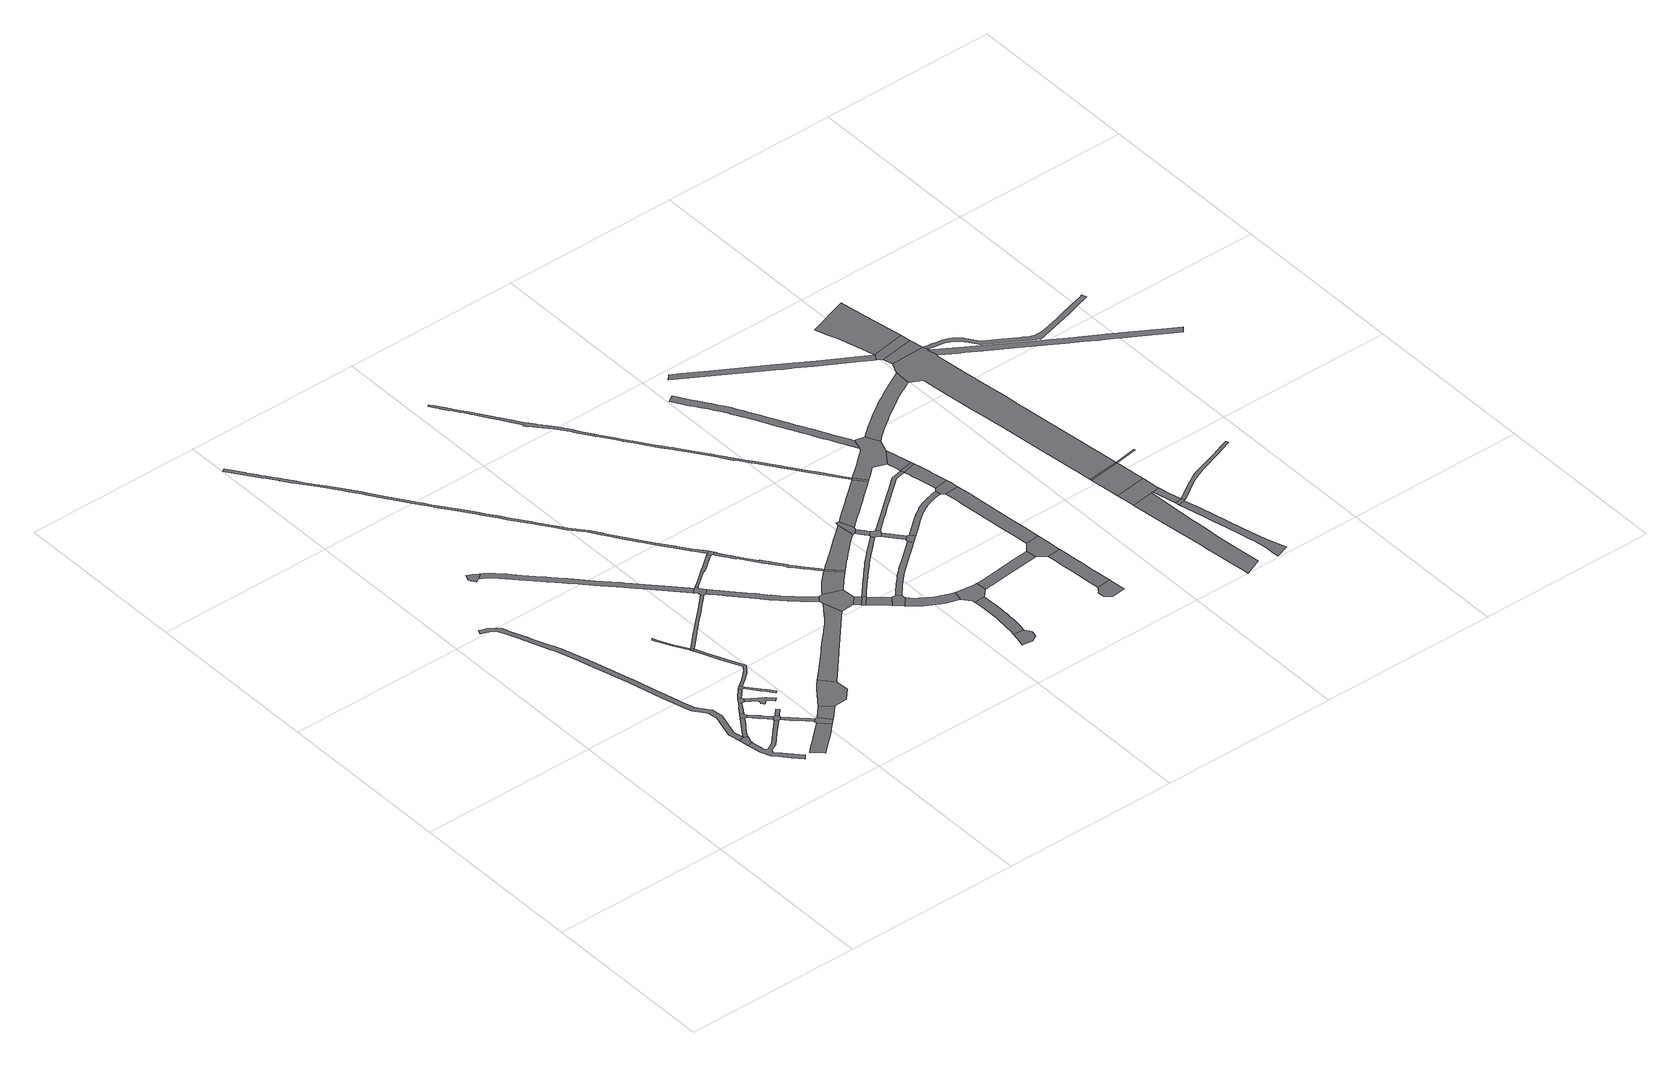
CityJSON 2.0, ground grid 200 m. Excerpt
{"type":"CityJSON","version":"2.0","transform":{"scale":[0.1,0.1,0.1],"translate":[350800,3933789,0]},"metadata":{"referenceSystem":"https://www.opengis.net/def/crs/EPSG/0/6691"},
"CityObjects":{
"road1":{"type":"Road","geometry":[{"type":"MultiSurface","lod":"1","boundaries":[[[0,1,2,3,4,5,6]]]}]},
"road2":{"type":"Road","attributes":{"RoadStructureAttribute.sectionType":"1"},"geometry":[{"type":"MultiSurface","lod":"1","boundaries":[[[5,7,8,9,10,11,12,13,14,15,16,17,18,19,20,21,22,23,24,25,26,27,28,29,30,31,32,33,34,35,36,37,38,39,40,41,42,43,44,45,46,47,48,49,50,51,52,53,54,55,56,57,58,59,60,61,62,63,64,65,66,67,68,69,70,71,72,6]]]}]},
"road3":{"type":"Road","geometry":[{"type":"MultiSurface","lod":"1","boundaries":[[[73,74,75,76,77,78,79,80,81,82,83,84,85,1,0,86,87,88,89,90,91,92,93,94,95,96,97,98,99,100,101,102,103,104,105]]]}]},
"road4":{"type":"Road","attributes":{"RoadStructureAttribute.sectionType":"1"},"geometry":[{"type":"MultiSurface","lod":"1","boundaries":[[[4,106,107,108,109,110,111,112,113,114,115,116,117,5]]]}]},
"road5":{"type":"Road","geometry":[{"type":"MultiSurface","lod":"1","boundaries":[[[118,119,120,121,113,112,122]]]}]},
"road6":{"type":"Road","attributes":{"RoadStructureAttribute.sectionType":"1"},"geometry":[{"type":"MultiSurface","lod":"1","boundaries":[[[123,124,125,126,127,128,129,118,122]]]}]},
"road7":{"type":"Road","attributes":{"RoadStructureAttribute.sectionType":"1"},"geometry":[{"type":"MultiSurface","lod":"1","boundaries":[[[130,131,132,133,121,120,134,135,136]]]}]},
"road8":{"type":"Road","attributes":{"RoadStructureAttribute.sectionType":"1"},"geometry":[{"type":"MultiSurface","lod":"1","boundaries":[[[137,138,139,140,141,142,143,144,145,146,147,148,149,150,151]]]}]},
"road9":{"type":"Road","geometry":[{"type":"MultiSurface","lod":"1","boundaries":[[[152,153,154,155,126,125,73,105]]]}]},
"road10":{"type":"Road","geometry":[{"type":"MultiSurface","lod":"1","boundaries":[[[156,157,158,159,130,136]]]}]},
"road11":{"type":"Road","attributes":{"RoadStructureAttribute.sectionType":"1"},"geometry":[{"type":"MultiSurface","lod":"1","boundaries":[[[160,161,155,154]]]}]},
"road12":{"type":"Road","attributes":{"RoadStructureAttribute.sectionType":"1"},"geometry":[{"type":"MultiSurface","lod":"1","boundaries":[[[152,162,163,164,165,166,167,168,169,153]]]}]},
"road13":{"type":"Road","attributes":{"RoadStructureAttribute.sectionType":"1"},"geometry":[{"type":"MultiSurface","lod":"1","boundaries":[[[158,170,171,172,173,174,159]]]}]},
"road14":{"type":"Road","attributes":{"RoadStructureAttribute.sectionType":"1"},"geometry":[{"type":"MultiSurface","lod":"1","boundaries":[[[175,176,177,178,179,180,181,182,183,184,185,157,156]]]}]},
"road15":{"type":"Road","geometry":[{"type":"MultiSurface","lod":"1","boundaries":[[[186,187,188,189,190,191,192,193]]]}]},
"road16":{"type":"Road","geometry":[{"type":"MultiSurface","lod":"1","boundaries":[[[194,195,173,172,196,197,198,199]]]}]},
"road17":{"type":"Road","geometry":[{"type":"MultiSurface","lod":"1","boundaries":[[[137,151,200,201,202,166,165]]]}]},
"road18":{"type":"Road","attributes":{"RoadStructureAttribute.sectionType":"1"},"geometry":[{"type":"MultiSurface","lod":"1","boundaries":[[[203,204,205,206,207,208,209,197,196]]]}]},
"road19":{"type":"Road","attributes":{"RoadStructureAttribute.sectionType":"1"},"geometry":[{"type":"MultiSurface","lod":"1","boundaries":[[[210,211,202,201,212,213,214,215]]]}]},
"road20":{"type":"Road","attributes":{"RoadStructureAttribute.sectionType":"1"},"geometry":[{"type":"MultiSurface","lod":"1","boundaries":[[[216,217,218,219,220,221,222,223,224,225,226]]]}]},
"road21":{"type":"Road","geometry":[{"type":"MultiSurface","lod":"1","boundaries":[[[227,228,229,216,226]]]}]},
"road22":{"type":"Road","attributes":{"RoadStructureAttribute.sectionType":"1"},"geometry":[{"type":"MultiSurface","lod":"1","boundaries":[[[230,231,232,233,234,235,236,237,199,198,238,239,240,241,242,243,244,245,246,247,229,228]]]}]},
"road23":{"type":"Road","geometry":[{"type":"MultiSurface","lod":"1","boundaries":[[[248,249,250,251,215,214,252,253,254,255]]]}]},
"road24":{"type":"Road","attributes":{"RoadStructureAttribute.sectionType":"1"},"geometry":[{"type":"MultiSurface","lod":"1","boundaries":[[[256,257,258,259,260,261,262,263,264,265,266,267,268,269,270,271,272,273,274,275,276,277,278,279,280,281,282,283,284,285,188,187,286,287,288,289,290,291,292,293,294,295,296,297,298,299,300,301,302,303,304,305,306,307,308,309,310,311,312,313,314,315,316,317]]]}]},
"road25":{"type":"Road","attributes":{"RoadStructureAttribute.sectionType":"1"},"geometry":[{"type":"MultiSurface","lod":"1","boundaries":[[[229,318,319,320,321,322,323,324,325,326,327,328,329,330,331,332,333,334,335,336,216]]]}]},
"road26":{"type":"Road","attributes":{"RoadStructureAttribute.sectionType":"1"},"geometry":[{"type":"MultiSurface","lod":"1","boundaries":[[[337,338,339,340,341,342,343,344,345,346,347,348,349,350,351,352,353,354,355,356,357,358,359,360,361,362,363,364,365,366,367,368,369,370,371,372,373,374,375,376,377,378,379,380,381,382,383,384,385,386,387,388,389,390,391,392,393,394,395,396,397,398,399,400,401,402,403,404,405,406,407,408,409,410,411,412,413,414,415,416,417,418,419,420,421,422,423,424,425,426,427,428,429,430,431,432,433,434,435,436,437,438,439,440,441,442,443,444,445,446,447,448,449,450,451,452,453,454,455,456,457,458]]]}]},
"road27":{"type":"Road","geometry":[{"type":"MultiSurface","lod":"1","boundaries":[[[459,460,256,317,461,462,327,326,463,464,465,466,467,468]]]}]},
"road28":{"type":"Road","attributes":{"RoadStructureAttribute.sectionType":"1"},"geometry":[{"type":"MultiSurface","lod":"1","boundaries":[[[469,470,471,472,473,474,475,476,477,478,479,480,255,254,481,482,483,484,485,486]]]}]},
"road29":{"type":"Road","attributes":{"RoadStructureAttribute.sectionType":"1"},"geometry":[{"type":"MultiSurface","lod":"1","boundaries":[[[467,487,488,489,490,491,492,493,494,495,496,497,498,499,500,501,502,468]]]}]},
"road30":{"type":"Road","attributes":{"RoadStructureAttribute.sectionType":"1"},"geometry":[{"type":"MultiSurface","lod":"1","boundaries":[[[503,504,505,506,507,508,509,510,511,512,513,514,515,516,517,518,519,520,521,522,523,524,464,463,525,526,527,528,529,530,531,532,533,534,535,536,537,538,539,540]]]}]},
"road31":{"type":"Road","geometry":[{"type":"MultiSurface","lod":"1","boundaries":[[[388,496,495,541,542,389]]]}]},
"road32":{"type":"Road","geometry":[{"type":"MultiSurface","lod":"1","boundaries":[[[543,469,486,544,545,546,547,503,540]]]}]},
"road33":{"type":"Road","attributes":{"RoadStructureAttribute.sectionType":"1"},"geometry":[{"type":"MultiSurface","lod":"1","boundaries":[[[545,544,548,549]]]}]},
"road34":{"type":"Road","attributes":{"RoadStructureAttribute.sectionType":"1"},"geometry":[{"type":"MultiSurface","lod":"1","boundaries":[[[550,551,552,553,554,555,556,557,558,559,560,561,562,563,564,565,566,567,568,569,570,571,572,542,541,573,574,575,576,577,578,579,580,581,582,583,584,585,586,587,588,589,590,591,592]]]}]},
"road35":{"type":"Road","geometry":[{"type":"MultiSurface","lod":"1","boundaries":[[[548,593,594,595,549]]]}]},
"road36":{"type":"Road","attributes":{"RoadStructureAttribute.sectionType":"1"},"geometry":[{"type":"MultiSurface","lod":"1","boundaries":[[[546,596,597,598,599,600,591,601,602,603,604,605,606,547]]]}]},
"road37":{"type":"Road","attributes":{"RoadStructureAttribute.sectionType":"1"},"geometry":[{"type":"MultiSurface","lod":"1","boundaries":[[[593,607,608,609,610,594]]]}]},
"road38":{"type":"Road","geometry":[{"type":"MultiSurface","lod":"1","boundaries":[[[611,609,608,612,613,614,615]]]}]},
"road39":{"type":"Road","geometry":[{"type":"MultiSurface","lod":"1","boundaries":[[[592,591,600,616,617]]]}]},
"road40":{"type":"Road","attributes":{"RoadStructureAttribute.sectionType":"1"},"geometry":[{"type":"MultiSurface","lod":"1","boundaries":[[[618,619,620,621,622,623,624,625,626,627,628,629,630,614,613,631,632,633,634,635,636,637,638,639,640,641,642,643,644,645,646,647,648]]]}]},
"road41":{"type":"Road","geometry":[{"type":"MultiSurface","lod":"1","boundaries":[[[649,650,651,652,653,654,655,656]]]}]},
"road42":{"type":"Road","attributes":{"RoadStructureAttribute.sectionType":"1"},"geometry":[{"type":"MultiSurface","lod":"1","boundaries":[[[657,658,659,660,661,662,663,664,665,595,594,666,667,668,669,670,671,672,673,674,675,676,677]]]}]},
"road43":{"type":"Road","attributes":{"RoadStructureAttribute.sectionType":"1"},"geometry":[{"type":"MultiSurface","lod":"1","boundaries":[[[616,678,679,680,681,682,683,684,685,686,687,688,689,690,691,692,693,617]]]}]},
"road44":{"type":"Road","attributes":{"RoadStructureAttribute.sectionType":"1"},"geometry":[{"type":"MultiSurface","lod":"1","boundaries":[[[694,695,696,697,698,699,700,701,702,703,704,705,650,649,706,707,708,709,710,711,712,713,714,715,716,717,718]]]}]},
"road45":{"type":"Road","attributes":{"RoadStructureAttribute.sectionType":"1"},"geometry":[{"type":"MultiSurface","lod":"1","boundaries":[[[719,720,721,722,723,724,725,726,727,728,729,730,731,732,733,734,735,736,737,738,739,740,741,742,743,744,745,746,747,748,749,750,751,752,753,754,611,615]]]}]},
"road46":{"type":"Road","geometry":[{"type":"MultiSurface","lod":"1","boundaries":[[[717,755,756,757,758,759,760,761,762,763,648,647,764,765,718]]]}]},
"road47":{"type":"Road","attributes":{"RoadStructureAttribute.sectionType":"1"},"geometry":[{"type":"MultiSurface","lod":"1","boundaries":[[[766,767,768,769,770,771,772,773,774,775,776,777,778,779,780,781,782,783,784,785,786,787,788,789,790,791,792,793,794,795,796,797,798,799,800,801,802,803,804,805,806,807,808,809,810,811,812,813,814,815,816,817,818,819,820,821,822,823,824,825,826,827,828,829,830,831,832,833,834,835,836,837,838,839,840,841,842,843,844,845,846,847,848,849,850,851,852,853,854,855,856,857,858,859,860,861,862,863,864,865,866,867,868,869,870,871,872,873,874,875,876,877]]]}]},
"road48":{"type":"Road","geometry":[{"type":"MultiSurface","lod":"1","boundaries":[[[686,878,879,880,881,882,883,687]]]}]},
"road49":{"type":"Road","attributes":{"RoadStructureAttribute.sectionType":"1"},"geometry":[{"type":"MultiSurface","lod":"1","boundaries":[[[884,885,879,878,886,887,888]]]}]},
"road50":{"type":"Road","geometry":[{"type":"MultiSurface","lod":"1","boundaries":[[[889,890,888,887,677,676,891,892,893,894,895,896]]]}]},
"road51":{"type":"Road","attributes":{"RoadStructureAttribute.sectionType":"1"},"geometry":[{"type":"MultiSurface","lod":"1","boundaries":[[[893,897,898,899,894]]]}]},
"road52":{"type":"Road","geometry":[{"type":"MultiSurface","lod":"1","boundaries":[[[899,898,734,733,900,901]]]}]},
"road53":{"type":"Road","attributes":{"RoadStructureAttribute.sectionType":"1"},"geometry":[{"type":"MultiSurface","lod":"1","boundaries":[[[902,903,904,905,906,907,908,757,756,909,910,911,912,913,914,915,916]]]}]},
"road54":{"type":"Road","attributes":{"RoadStructureAttribute.sectionType":"1"},"geometry":[{"type":"MultiSurface","lod":"1","boundaries":[[[917,918,919,920,921,922,882,881,923,924,925,926,927,928,929,930,931,932,933]]]}]},
"road55":{"type":"Road","attributes":{"RoadStructureAttribute.sectionType":"1"},"geometry":[{"type":"MultiSurface","lod":"1","boundaries":[[[895,934,935,936,937,938,939,940,941,942,943,944,945,946,947,948,949,950,951,952,953,954,955,956,957,958,959,960,896]]]}]},
"road56":{"type":"Road","attributes":{"RoadStructureAttribute.sectionType":"1"},"geometry":[{"type":"MultiSurface","lod":"1","boundaries":[[[900,961,962,963,964,965,966,967,968,969,970,971,972,973,974,975,976,977,978,979,980,981,982,983,984,985,986,987,988,989,990,991,992,993,994,995,996,997,998,999,1000,901]]]}]},
"road57":{"type":"Road","geometry":[{"type":"MultiSurface","lod":"1","boundaries":[[[1001,1002,1003,1004,1005,1006,1007,1008,1009]]]}]},
"road58":{"type":"Road","geometry":[{"type":"MultiSurface","lod":"1","boundaries":[[[917,933,1010,1011,828,827]]]}]},
"road59":{"type":"Road","attributes":{"RoadStructureAttribute.sectionType":"1"},"geometry":[{"type":"MultiSurface","lod":"1","boundaries":[[[1002,1012,1013,1014,1015,1016,1017,1018,1019,1020,1021,1022,1023,1024,1003]]]}]},
"road60":{"type":"Road","geometry":[{"type":"MultiSurface","lod":"1","boundaries":[[[1018,1025,1026,1027,1028,1029,1030,916,915,1019]]]}]},
"road61":{"type":"Road","attributes":{"RoadStructureAttribute.sectionType":"1"},"geometry":[{"type":"MultiSurface","lod":"1","boundaries":[[[1031,1032,1033,1034,1035,1036,1037,1038,1039,1040,1041,1042,1043,1044,1045,1046,1047,1048,1049,1050,1051,1052,1053,1054,1055,1056,1057,1058,1059,1060,1061,1062,1063,1064,1065,1066,1067,1068,1069,1070,1071,1072,1073,1074,1075,1076,1077,1078,1079,1080,1081,1082,1083,1084,1085,1086,1087,1088,1089,1090,1091]]]}]},
"road62":{"type":"Road","attributes":{"RoadStructureAttribute.sectionType":"1"},"geometry":[{"type":"MultiSurface","lod":"1","boundaries":[[[1092,1093,1094,1095,1096,1097,1098,1030,1029,1099,1100,1101,1102,1103,1104,1105,1106,1107,1108,1109]]]}]},
"road63":{"type":"Road","geometry":[{"type":"MultiSurface","lod":"1","boundaries":[[[1110,1111,1063,1062,1112,1113,1114,1115,1116,828,1011,1117,1118,1119,1120,1121,1122]]]}]},
"road64":{"type":"Road","geometry":[{"type":"MultiSurface","lod":"1","boundaries":[[[1108,1123,1124,1125,979,978,1126,1109]]]}]},
"road65":{"type":"Road","attributes":{"RoadStructureAttribute.sectionType":"1"},"geometry":[{"type":"MultiSurface","lod":"1","boundaries":[[[1127,1128,1129,1130,1131,1132,1133,1125,1124,1134,1135,1136,1137,1138,1139,1140,1141,1142,1143,947]]]}]},
"road66":{"type":"Road","geometry":[{"type":"MultiSurface","lod":"1","boundaries":[[[1143,1144,948,947]]]}]},
"road67":{"type":"Road","attributes":{"RoadStructureAttribute.sectionType":"1"},"geometry":[{"type":"MultiSurface","lod":"1","boundaries":[[[1121,1145,948,1144,1146,1147,1122]]]}]},
"road68":{"type":"Road","attributes":{"RoadStructureAttribute.sectionType":"1"},"geometry":[{"type":"MultiSurface","lod":"1","boundaries":[[[1148,1149,1150,1151,1152,1153,1154,1155,1156,1157,1158,1159,1160,1161,1162,1163,1164,1165,1166,1167]]]}]},
"road69":{"type":"Road","attributes":{"RoadStructureAttribute.sectionType":"1"},"geometry":[{"type":"MultiSurface","lod":"1","boundaries":[[[1110,1168,1169,1170,1171,1172,1173,1174,1175,1176,1177,1178,1179,1180,1181,1182,1183,1184,1185,1186,1187,1188,1189,1190,1191,1192,1193,1194,1195,1196,1197,1198,1199,1200,1201,1111]]]}]},
"road70":{"type":"Road","attributes":{"function":"2","RoadStructureAttribute.sectionType":"1"},"geometry":[{"type":"MultiSurface","lod":"1","boundaries":[[[1202,1203,1204,1205,1206,1207,1208,1209,1210,1211,1212,1213,1214,1215,1216,1217,1218,1219,1220,1221]]]}]},
"road71":{"type":"Road","geometry":[{"type":"MultiSurface","lod":"1","boundaries":[[[1222,1223,1224,1225,1226,1227,1228,1229,1212,1211]]]}]},
"road72":{"type":"Road","attributes":{"function":"2","RoadStructureAttribute.sectionType":"1"},"geometry":[{"type":"MultiSurface","lod":"1","boundaries":[[[1230,1231,1232,1233,1234,1228,1227]]]}]},
"road73":{"type":"Road","attributes":{"RoadStructureAttribute.sectionType":"1"},"geometry":[{"type":"MultiSurface","lod":"1","boundaries":[[[1235,1236,1237,1238,1239,1240,1241,1242,1243,1244,1245,1246,1247,1248,1249,1250,1251,1252,1253,1254,1255,1256,1257,1258,1259]]]}]},
"road74":{"type":"Road","geometry":[{"type":"MultiSurface","lod":"1","boundaries":[[[1260,1261,1262,1233,1232]]]}]},
"road75":{"type":"Road","geometry":[{"type":"MultiSurface","lod":"1","boundaries":[[[1246,1245,1263,1264,1265]]]}]},
"road76":{"type":"Road","attributes":{"RoadStructureAttribute.sectionType":"1"},"geometry":[{"type":"MultiSurface","lod":"1","boundaries":[[[1264,1266,1267,1268,1224,1223,1269,1270,1265]]]}]},
"road77":{"type":"Road","attributes":{"function":"2","RoadStructureAttribute.sectionType":"1"},"geometry":[{"type":"MultiSurface","lod":"1","boundaries":[[[1271,1272,1273,1274,1275,1276,1277,1278,1279,1280,1281,1262,1261,1282,1283,1284,1285,1286,1287,1288,1289,1290,1291,1292,1293,1294,1295,1296,1297,1298,1299,1300,1301,1302,1183,1182]]]}]},
"road78":{"type":"Road","attributes":{"RoadStructureAttribute.sectionType":"1"},"geometry":[{"type":"MultiSurface","lod":"1","boundaries":[[[1260,1303,1304,1261]]]}]},
"road79":{"type":"Road","geometry":[{"type":"MultiSurface","lod":"1","boundaries":[[[1305,1159,1158,1306,1307]]]}]},
"road80":{"type":"Road","geometry":[{"type":"MultiSurface","lod":"1","boundaries":[[[1308,1307,1306,1302,1301]]]}]},
"road81":{"type":"Road","attributes":{"function":"2","RoadStructureAttribute.sectionType":"1"},"geometry":[{"type":"MultiSurface","lod":"1","boundaries":[[[1309,1310,1311,1312,1313,1159,1305,1314,1315,1316,1317,1318]]]}]},
"road82":{"type":"Road","attributes":{"RoadStructureAttribute.sectionType":"1"},"geometry":[{"type":"MultiSurface","lod":"1","boundaries":[[[1319,1320,1321,1322,1323,1324,1325,1326,1327,1328,1264,1263,1329,1330,1331,1332,1333,1334,1335,1336,1337,1338,1339,1340,1341]]]}]},
"road83":{"type":"Road","attributes":{"RoadStructureAttribute.sectionType":"1"},"geometry":[{"type":"MultiSurface","lod":"1","boundaries":[[[1342,1343,1344,1345,1346,1347,1348,1349,1350,1351,1352,1353,1354,1355,1356,1357,1358,1359,1360,1361,1362,1363,1364,1365,1366,1367,1368,1369,1370,1371,1372,1373,1374,1375,1376,1377,1378,1379,1380,1381,1382,1383,1301,1300,1384,1385,1386,1387,1388,1389,1390,1391,1392,1393,1394,1395,1396,1397,1398,1399,1400]]]}]},
"road84":{"type":"Road","attributes":{"RoadStructureAttribute.sectionType":"1"},"geometry":[{"type":"MultiSurface","lod":"1","boundaries":[[[1401,1402,1403,1404,1405,1406,1407,1408,1409,1410,1411,1412,1299,1298,1413,1414,1415,1416,1417,1418,1419,1420,1421,1422,1423,1424,1425,1426,1427,1428,1429]]]}]}
},
"vertices":[
[1229,1060,0],[1289,1067,0],[1292,1101,0],[1300,1120,0],[1318,1165,0],[1279,1180,0],[1212,1170,0],
[1264,1225,0],[1264,1227,0],[1253,1299,0],[1331,1578,0],[1320,1635,0],[1308,1698,0],[1287,1734,0],[1206,1840,0],[1172,1949,0],[1116,2158,0],[1072,2331,0],[1070,2338,0],[1018,2548,0],[1016,2554,0],[904,2964,0],[865,3095,0],[852,3140,0],[789,3352,0],[765,3411,0],[762,3420,0],[745,3463,0],[712,3541,0],[670,3645,0],[656,3682,0],[646,3707,0],[625,3760,0],[571,3897,0],[559,3929,0],[543,3967,0],[510,4006,0],[447,4046,0],[433,4056,0],[406,4064,0],[350,4082,0],[333,4035,0],[393,4013,0],[400,4011,0],[416,4005,0],[438,3994,0],[438,3993,0],[460,3980,0],[477,3964,0],[489,3946,0],[522,3877,0],[575,3736,0],[595,3684,0],[600,3671,0],[608,3650,0],[612,3640,0],[697,3422,0],[717,3369,0],[753,3260,0],[761,3233,0],[785,3155,0],[789,3140,0],[846,2947,0],[958,2539,0],[1058,2143,0],[1114,1932,0],[1151,1813,0],[1237,1701,0],[1250,1677,0],[1263,1614,0],[1269,1580,0],[1191,1302,0],[1199,1253,0],
[1674,1193,0],[1614,1131,0],[1540,1055,0],[1532,1046,0],[1531,1045,0],[1425,934,0],[1348,892,0],[1321,903,0],[1321,904,0],[1312,924,0],[1305,964,0],[1295,1025,0],[1290,1057,0],[1241,984,0],[1247,952,0],[1254,909,0],[1300,792,0],[1353,733,0],[1381,703,0],[1436,641,0],[1485,585,0],[1522,542,0],[1564,589,0],[1518,638,0],[1407,757,0],[1366,800,0],[1352,820,0],[1362,857,0],[1441,891,0],[1555,1013,0],[1559,1017,0],[1562,1020,0],[1704,1165,0],
[1326,1187,0],[1333,1198,0],[1350,1226,0],[1356,1235,0],[1387,1279,0],[1417,1321,0],[1471,1399,0],[1436,1422,0],[1316,1250,0],[1295,1214,0],[1290,1207,0],[1285,1193,0],
[1519,1428,0],[1511,1436,0],[1508,1457,0],[1475,1481,0],[1491,1400,0],
[1576,1312,0],[1600,1288,0],[1675,1213,0],[1704,1243,0],[1630,1318,0],[1615,1333,0],[1566,1382,0],
[1574,1614,0],[1538,1563,0],[1533,1566,0],[1500,1517,0],[1566,1541,0],[1562,1544,0],[1598,1597,0],
[1962,899,0],[1961,898,0],[1796,749,0],[1782,737,0],[1687,654,0],[1622,597,0],[1732,488,0],[1761,513,0],[1791,539,0],[1857,594,0],[1915,646,0],[1922,651,0],[1966,691,0],[2045,767,0],[2068,790,0],
[1723,1165,0],[1752,1195,0],[1753,1214,0],[1723,1241,0],
[1626,1595,0],[1651,1633,0],[1646,1660,0],[1618,1679,0],
[1820,1285,0],[1790,1313,0],
[1793,1095,0],[1845,1043,0],[1847,1041,0],[1959,931,0],[1987,960,0],[1953,994,0],[1875,1071,0],[1814,1132,0],
[1653,1668,0],[1679,1697,0],[1736,1759,0],[1706,1778,0],[1625,1690,0],
[1744,1519,0],[1747,1489,0],[1734,1476,0],[1761,1448,0],[1765,1445,0],[1792,1470,0],[1814,1471,0],[1872,1412,0],[1904,1444,0],[1835,1513,0],[1830,1516,0],
[830,4685,0],[867,4694,0],[914,4748,0],[857,4783,0],[801,4811,0],[769,4746,0],[780,4715,0],[816,4674,0],
[1714,1786,0],[1707,1779,0],[1756,1758,0],[1778,1776,0],[1767,1790,0],[1749,1813,0],
[2108,828,0],[2117,838,0],[2019,962,0],
[1840,1650,0],[1857,1629,0],[1895,1581,0],[1954,1506,0],[1978,1525,0],[1917,1602,0],[1881,1647,0],
[2122,1068,0],[2084,1028,0],[2169,888,0],[2200,921,0],[2265,988,0],[2136,1085,0],
[1750,2551,0],[1721,2612,0],[1660,2709,0],[1586,2857,0],[1567,2913,0],[1551,2904,0],[1567,2857,0],[1569,2850,0],[1644,2700,0],[1705,2603,0],[1735,2543,0],
[1738,2537,0],[1745,2519,0],[1773,2531,0],
[1797,2402,0],[1816,2359,0],[1855,2267,0],[1888,2191,0],[1968,2021,0],[1937,1975,0],[1901,1935,0],[1823,1870,0],[1796,1811,0],[1820,1830,0],[1849,1852,0],[1922,1914,0],[1960,1957,0],[2003,2019,0],[1999,2027,0],[1915,2203,0],[1846,2366,0],[1844,2371,0],
[2338,1348,0],[2295,1299,0],[2241,1227,0],[2188,1154,0],[2417,996,0],[2524,1114,0],[2516,1264,0],[2393,1406,0],
[2364,3250,0],[2342,3281,0],[2297,3329,0],[2172,3464,0],[2040,3606,0],[2039,3607,0],[1955,3692,0],[1939,3709,0],[1900,3750,0],[1879,3772,0],[1754,3903,0],[1705,3955,0],[1635,4030,0],[1521,4150,0],[1456,4217,0],[1451,4223,0],[1407,4270,0],[1395,4283,0],[1393,4285,0],[1379,4300,0],[1352,4327,0],[1210,4476,0],[1207,4479,0],[1113,4578,0],[1073,4620,0],[1033,4657,0],[1001,4685,0],[971,4710,0],[943,4729,0],[917,4747,0],[902,4672,0],[928,4654,0],[952,4634,0],[976,4614,0],[999,4593,0],[1022,4570,0],[1155,4431,0],[1301,4278,0],[1314,4265,0],[1329,4250,0],[1336,4241,0],[1355,4222,0],[1397,4178,0],[1400,4175,0],[1444,4128,0],[1481,4090,0],[1553,4013,0],[1582,3983,0],[1592,3973,0],[1661,3900,0],[1704,3855,0],[1807,3747,0],[1812,3742,0],[1826,3726,0],[1857,3693,0],[1936,3612,0],[1949,3598,0],[1991,3555,0],[2159,3376,0],[2193,3340,0],[2197,3335,0],[2321,3201,0],
[1946,2701,0],[1967,2721,0],[1980,2734,0],[2081,2830,0],[2156,2900,0],[2206,2946,0],[2223,2963,0],[2312,3048,0],[2372,3107,0],[2354,3131,0],[2345,3122,0],[2328,3106,0],[2259,3039,0],[2186,2968,0],[2136,2922,0],[2060,2851,0],[1971,2767,0],[1965,2761,0],[1925,2723,0],
[236,7231,0],[264,7191,0],[334,7094,0],[340,7085,0],[364,7051,0],[409,6990,0],[415,6981,0],[565,6782,0],[621,6707,0],[655,6662,0],[706,6590,0],[733,6551,0],[825,6419,0],[847,6386,0],[963,6209,0],[967,6204,0],[1018,6130,0],[1106,6002,0],[1111,5994,0],[1158,5925,0],[1160,5923,0],[1231,5819,0],[1232,5816,0],[1293,5734,0],[1296,5731,0],[1352,5654,0],[1354,5651,0],[1491,5456,0],[1500,5442,0],[1607,5290,0],[1657,5213,0],[1790,5029,0],[1796,5021,0],[1823,4981,0],[1929,4832,0],[1984,4752,0],[1998,4732,0],[2130,4574,0],[2204,4457,0],[2210,4448,0],[2267,4360,0],[2279,4343,0],[2351,4238,0],[2413,4144,0],[2419,4134,0],[2539,3961,0],[2541,3959,0],[2577,3909,0],[2652,3805,0],[2717,3715,0],[2742,3682,0],[2813,3581,0],[2847,3604,0],[2813,3651,0],[2806,3646,0],[2774,3689,0],[2766,3700,0],[2741,3733,0],[2650,3858,0],[2646,3865,0],[2567,3973,0],[2564,3978,0],[2444,4150,0],[2376,4255,0],[2343,4302,0],[2292,4377,0],[2235,4464,0],[2232,4469,0],[2158,4586,0],[2154,4592,0],[2022,4750,0],[1959,4841,0],[1953,4849,0],[1818,5041,0],[1814,5047,0],[1772,5105,0],[1681,5230,0],[1632,5307,0],[1551,5422,0],[1515,5473,0],[1376,5672,0],[1332,5733,0],[1317,5752,0],[1257,5833,0],[1235,5865,0],[1187,5937,0],[1143,6001,0],[1131,6018,0],[1006,6200,0],[988,6226,0],[901,6359,0],[858,6424,0],[850,6436,0],[783,6532,0],[730,6607,0],[656,6707,0],[614,6765,0],[592,6794,0],[567,6828,0],[532,6876,0],[508,6907,0],[481,6945,0],[470,6960,0],[458,6981,0],[450,6993,0],[443,7005,0],[441,7007,0],[434,7016,0],[404,7060,0],[385,7086,0],[357,7126,0],[346,7141,0],[311,7188,0],[279,7234,0],[254,7269,0],[228,7303,0],[228,7305,0],[209,7330,0],[167,7389,0],[161,7397,0],[40,7569,0],[8,7548,0],
[2382,3249,0],[2371,3249,0],[2325,3196,0],[2356,3162,0],[2401,3110,0],[2455,3158,0],[2429,3186,0],[2405,3212,0],[2409,3237,0],[2393,3257,0],
[3183,2271,0],[3123,2187,0],[3083,2133,0],[3041,2078,0],[2994,2023,0],[2930,1954,0],[2908,1931,0],[2814,1837,0],[2733,1755,0],[2696,1716,0],[2570,1587,0],[2451,1465,0],[2665,1428,0],[2813,1589,0],[2831,1609,0],[2961,1752,0],[3111,1915,0],[3247,2065,0],
[2511,3315,0],[2614,3393,0],[2620,3386,0],[2631,3394,0],[2632,3396,0],[2651,3410,0],[2663,3419,0],[2718,3461,0],[2815,3536,0],[2793,3565,0],[2662,3464,0],[2645,3451,0],[2619,3431,0],[2601,3417,0],[2598,3415,0],[2471,3317,0],
[3216,2378,0],[3143,2440,0],[3090,2485,0],[3088,2487,0],[3034,2536,0],[3031,2539,0],[2994,2575,0],[2993,2575,0],[2941,2628,0],[2879,2692,0],[2877,2693,0],[2773,2810,0],[2747,2838,0],[2682,2910,0],[2600,2999,0],[2584,3016,0],[2565,3036,0],[2536,3068,0],[2522,3084,0],[2489,3120,0],[2482,3128,0],[2478,3133,0],[2424,3085,0],[2438,3070,0],[2480,3023,0],[2516,2984,0],[2540,2957,0],[2695,2788,0],[2824,2646,0],[2829,2641,0],[2892,2574,0],[2946,2520,0],[2973,2495,0],[2986,2484,0],[3038,2438,0],[3064,2415,0],[3101,2383,0],[3178,2321,0],
[2843,3531,0],[2879,3556,0],
[3179,2306,0],[3398,2072,0],[3477,2161,0],[3471,2310,0],[3266,2385,0],
[3457,2020,0],[3536,2109,0],
[3531,2669,0],[3494,2715,0],[3404,2821,0],[3354,2879,0],[3298,2948,0],[3305,2953,0],[3303,2955,0],[3259,3013,0],[3221,3061,0],[3190,3104,0],[3185,3112,0],[3139,3176,0],[3131,3171,0],[3123,3183,0],[3089,3231,0],[3020,3330,0],[3006,3350,0],[2964,3412,0],[2943,3442,0],[2885,3527,0],[2884,3529,0],[2893,3536,0],[2890,3541,0],[2862,3503,0],[2910,3433,0],[2920,3418,0],[2955,3367,0],[2974,3339,0],[2979,3343,0],[2997,3315,0],[3111,3151,0],[3138,3113,0],[3145,3103,0],[3208,3021,0],[3275,2934,0],[3270,2930,0],[3282,2916,0],[3331,2858,0],[3380,2803,0],[3428,2747,0],[3472,2697,0],[3509,2652,0],[3530,2669,0],
[3488,1993,0],[3568,2082,0],[3537,2110,0],
[3476,2316,0],[3559,2409,0],[3603,2454,0],[3650,2503,0],[3654,2508,0],[3471,2618,0],[3438,2587,0],[3414,2563,0],[3380,2529,0],[3339,2479,0],[3294,2425,0],
[3554,1934,0],[3679,1821,0],[3752,1917,0],[3705,1959,0],
[3803,1920,0],[3699,1803,0],[3768,1741,0],[3849,1831,0],[3847,1879,0],
[3673,2527,0],[3531,2668,0],
[4242,1597,0],[4199,1610,0],[4174,1620,0],[4173,1620,0],[4140,1635,0],[4107,1650,0],[4073,1667,0],[4043,1683,0],[4017,1698,0],[3981,1722,0],[3954,1741,0],[3921,1766,0],[3878,1803,0],[3784,1727,0],[3799,1713,0],[3818,1697,0],[3848,1673,0],[3881,1647,0],[3913,1623,0],[3950,1598,0],[3981,1579,0],[4017,1559,0],[4055,1541,0],[4075,1531,0],[4089,1525,0],[4116,1514,0],[4130,1508,0],[4166,1494,0],[4206,1483,0],[4247,1472,0],[4279,1587,0],
[4420,722,0],[4299,725,0],[4288,664,0],[4275,604,0],[4261,549,0],[4380,535,0],[4449,576,0],[4464,654,0],
[4125,2707,0],[4005,2599,0],[3994,2589,0],[3895,2496,0],[3868,2468,0],[3784,2379,0],[3762,2357,0],[3664,2252,0],[3581,2159,0],[3602,2122,0],[3694,2224,0],[3770,2304,0],[3793,2329,0],[3898,2437,0],[3925,2464,0],[4016,2552,0],[4033,2568,0],[4137,2663,0],[4152,2677,0],[4220,2735,0],[4196,2768,0],
[3760,2614,0],[3764,2619,0],[3785,2639,0],[3789,2638,0],[3857,2707,0],[3873,2722,0],[3925,2771,0],[3993,2834,0],[4080,2906,0],[4059,3101,0],[3910,2980,0],[3897,2969,0],[3726,2826,0],[3677,2788,0],[3633,2753,0],[3563,2695,0],
[4329,1321,0],[4330,1298,0],[4332,1267,0],[4335,1208,0],[4335,1145,0],[4335,1086,0],[4334,1054,0],[4333,1019,0],[4328,954,0],[4325,911,0],[4317,845,0],[4309,785,0],[4428,767,0],[4436,830,0],[4443,895,0],[4449,956,0],[4452,1019,0],[4453,1054,0],[4454,1082,0],[4455,1147,0],[4455,1210,0],[4452,1272,0],[4451,1304,0],[4448,1352,0],[4327,1346,0],
[3936,1978,0],[3954,1998,0],[3988,2035,0],[4021,2067,0],[4056,2101,0],[4092,2134,0],[4130,2168,0],[4149,2183,0],[4227,2247,0],[4228,2248,0],[4303,2309,0],[4326,2327,0],[4415,2400,0],[4450,2429,0],[4456,2434,0],[4425,2485,0],[4344,2419,0],[4288,2374,0],[4265,2355,0],[4211,2311,0],[4176,2283,0],[4161,2270,0],[4108,2228,0],[4089,2213,0],[4071,2196,0],[4052,2179,0],[4014,2146,0],[3979,2110,0],[3944,2075,0],[3927,2057,0],[3910,2037,0],[3893,2020,0],[3891,2017,0],[3863,1986,0],[3814,1932,0],[3812,1931,0],
[4527,1435,0],[4535,1436,0],[4525,1557,0],[4490,1558,0],[4453,1561,0],[4418,1564,0],[4381,1569,0],[4347,1573,0],[4311,1580,0],[4249,1471,0],[4326,1379,0],
[2175,7045,0],[2219,6982,0],[2228,6971,0],[2242,6947,0],[2288,6878,0],[2297,6865,0],[2317,6837,0],[2360,6776,0],[2369,6763,0],[2411,6701,0],[2421,6686,0],[2427,6676,0],[2462,6619,0],[2463,6617,0],[2501,6557,0],[2531,6515,0],[2575,6446,0],[2576,6445,0],[2625,6368,0],[2707,6240,0],[2694,6228,0],[2712,6207,0],[2725,6192,0],[2787,6124,0],[2895,6004,0],[2934,5953,0],[2992,5866,0],[3009,5835,0],[3035,5795,0],[3085,5725,0],[3104,5698,0],[3131,5659,0],[3144,5642,0],[3191,5575,0],[3196,5567,0],[3282,5439,0],[3290,5428,0],[3334,5363,0],[3397,5273,0],[3473,5164,0],[3505,5119,0],[3574,5026,0],[3590,5005,0],[3684,4873,0],[3766,4757,0],[3833,4661,0],[3848,4640,0],[3856,4628,0],[3851,4624,0],[3926,4519,0],[3931,4512,0],[3936,4516,0],[4032,4381,0],[4056,4347,0],[4174,4179,0],[4204,4136,0],[4262,4055,0],[4342,3942,0],[4412,3844,0],[4414,3842,0],[4540,3661,0],[4613,3561,0],[4637,3578,0],[4577,3660,0],[4437,3858,0],[4373,3948,0],[4360,3965,0],[4238,4136,0],[4226,4153,0],[4054,4397,0],[4008,4462,0],[3945,4551,0],[3879,4644,0],[3839,4701,0],[3830,4713,0],[3705,4890,0],[3655,4961,0],[3591,5051,0],[3581,5065,0],[3529,5135,0],[3468,5219,0],[3359,5372,0],[3356,5376,0],[3304,5454,0],[3250,5535,0],[3213,5591,0],[3165,5658,0],[3142,5692,0],[3103,5746,0],[3060,5814,0],[3022,5884,0],[2962,5974,0],[2923,6025,0],[2875,6086,0],[2813,6163,0],[2803,6175,0],[2763,6228,0],[2733,6266,0],[2717,6289,0],[2651,6392,0],[2574,6509,0],[2559,6532,0],[2485,6641,0],[2455,6686,0],[2428,6725,0],[2412,6748,0],[2374,6803,0],[2371,6807,0],[2354,6832,0],[2287,6931,0],[2222,7025,0],[2198,7062,0],
[4110,2906,0],[4154,2944,0],[4159,2977,0],[4160,2978,0],[4103,3138,0],[4073,3142,0],
[4218,2866,0],[4206,2880,0],[4171,2828,0],[4196,2796,0],[4243,2836,0],
[4265,2811,0],[4264,2811,0],[4224,2735,0],[4250,2732,0],[4269,2709,0],[4316,2747,0],[4319,2777,0],[4293,2810,0],
[4296,2676,0],[4427,2517,0],[4473,2555,0],
[4538,2500,0],[4503,2551,0],
[5015,1608,0],[4819,1586,0],[4796,1583,0],[4615,1563,0],[4596,1561,0],[4563,1559,0],[4529,1558,0],[4566,1438,0],[4607,1443,0],[4629,1444,0],[4819,1467,0],[4829,1468,0],[5032,1487,0],[5226,1510,0],[5214,1629,0],
[4615,3558,0],[4406,3387,0],[4390,3374,0],[4321,3317,0],[4174,3196,0],[4131,3161,0],[4269,3068,0],[4308,3099,0],[4351,3134,0],[4378,3156,0],[4470,3231,0],[4516,3270,0],[4544,3292,0],[4580,3322,0],[4672,3398,0],[4701,3422,0],[4717,3435,0],
[4407,2850,0],[4426,2865,0],[4472,2903,0],[4533,2952,0],[4567,2980,0],[4628,3030,0],[4698,3088,0],[4706,3094,0],[4737,3119,0],[4782,3156,0],[4875,3231,0],[4950,3292,0],[5027,3311,0],[5077,3323,0],[5068,3362,0],[5018,3351,0],[4930,3331,0],[4837,3254,0],[4807,3229,0],[4757,3188,0],[4737,3172,0],[4643,3095,0],[4604,3063,0],[4480,2962,0],[4448,2935,0],[4403,2899,0],[4392,2890,0],
[4613,2561,0],[4722,2652,0],[4749,2674,0],[4765,2687,0],[4789,2704,0],[4814,2722,0],[4842,2739,0],[4856,2747,0],[4872,2756,0],[4900,2771,0],[4930,2786,0],[4959,2798,0],[4991,2810,0],[5021,2818,0],[5054,2825,0],[5083,2833,0],[5115,2837,0],[5134,2839,0],[5124,2901,0],[5112,2899,0],[5111,2899,0],[5072,2890,0],[5037,2883,0],[5003,2876,0],[4989,2871,0],[4937,2853,0],[4904,2840,0],[4895,2836,0],[4876,2827,0],[4872,2825,0],[4843,2811,0],[4806,2788,0],[4782,2774,0],[4755,2754,0],[4749,2751,0],[4727,2736,0],[4726,2735,0],[4713,2724,0],[4609,2638,0],[4515,2561,0],
[5549,768,0],[5548,776,0],[5392,760,0],[5386,753,0],[5341,694,0],[5337,694,0],[5347,613,0],[5411,563,0],[5570,581,0],
[4734,3449,0],[4740,3454,0],
[5538,875,0],[5533,928,0],[5526,1003,0],[5514,1125,0],[5498,1275,0],[5488,1372,0],[5481,1449,0],[5323,1434,0],[5330,1357,0],[5344,1218,0],[5356,1106,0],[5380,861,0],[5388,796,0],
[5479,1462,0],[5471,1544,0],[5464,1621,0],[5455,1706,0],[5451,1739,0],[5291,1722,0],
[4021,5617,0],[4050,5570,0],[4052,5565,0],[4109,5475,0],[4137,5434,0],[4161,5398,0],[4201,5339,0],[4203,5336,0],[4241,5280,0],[4272,5230,0],[4305,5176,0],[4343,5114,0],[4356,5090,0],[4408,4998,0],[4439,4938,0],[4456,4906,0],[4470,4880,0],[4545,4728,0],[4558,4702,0],[4649,4524,0],[4704,4419,0],[4706,4416,0],[4742,4346,0],[4764,4304,0],[4808,4217,0],[4833,4168,0],[4881,4074,0],[4892,4053,0],[4911,4015,0],[4925,3989,0],[4934,3971,0],[4979,3882,0],[5016,4009,0],[5004,4032,0],[4999,4040,0],[4921,4192,0],[4912,4209,0],[4822,4387,0],[4812,4405,0],[4780,4467,0],[4766,4494,0],[4731,4561,0],[4692,4637,0],[4692,4638,0],[4639,4743,0],[4600,4819,0],[4563,4892,0],[4549,4919,0],[4520,4972,0],[4516,4979,0],[4488,5040,0],[4453,5101,0],[4421,5159,0],[4383,5222,0],[4348,5277,0],[4315,5331,0],[4278,5387,0],[4236,5447,0],[4184,5524,0],[4129,5613,0],[4097,5663,0],
[5196,2628,0],[5197,2624,0],[5200,2582,0],[5225,2350,0],[5252,2099,0],[5277,1851,0],[5283,1791,0],[5438,1869,0],[5435,1892,0],[5425,1990,0],[5414,2104,0],[5385,2367,0],[5374,2474,0],[5361,2596,0],[5357,2643,0],[5345,2733,0],[5333,2822,0],[5175,2811,0],
[5205,3836,0],[5133,3985,0],[4971,3852,0],[4825,3731,0],[4817,3725,0],[4813,3721,0],[4737,3659,0],[4744,3457,0],[4773,3482,0],[4888,3577,0],[4978,3546,0],[5032,3528,0],[5155,3695,0],
[5320,2914,0],[5312,2965,0],[5153,2939,0],[5151,2827,0],
[5086,3282,0],[5093,3253,0],[5096,3238,0],[5115,3152,0],[5126,3089,0],[5131,3062,0],[5147,2978,0],[5306,3002,0],[5290,3087,0],[5289,3094,0],[5281,3135,0],[5271,3184,0],[5256,3257,0],[5253,3273,0],[5242,3318,0],[5238,3336,0],[5233,3358,0],
[5225,3397,0],
[5058,3412,0],[5215,3439,0],[5210,3459,0],
[4223,5874,0],[4443,5740,0],[5031,5385,0],[5122,5330,0],[5187,5291,0],[5255,5250,0],[5280,5235,0],[5446,5136,0],[5839,4902,0],[5943,4840,0],[5969,4825,0],[6010,4894,0],[5520,5185,0],[5324,5301,0],[5322,5303,0],[5133,5417,0],[4880,5570,0],[4624,5725,0],[4383,5870,0],[4278,5934,0],
[5269,3892,0],[5298,3915,0],[5357,3962,0],[5416,4006,0],[5476,4050,0],[5505,4070,0],[5537,4093,0],[5600,4134,0],[5623,4149,0],[5662,4175,0],[5725,4215,0],[5789,4253,0],[5854,4289,0],[5887,4307,0],[5988,4360,0],[5994,4544,0],[5789,4434,0],[5779,4428,0],[5735,4403,0],[5711,4389,0],[5643,4348,0],[5579,4311,0],[5513,4268,0],[5471,4241,0],[5448,4226,0],[5428,4212,0],[5417,4204,0],[5385,4180,0],[5348,4153,0],[5321,4133,0],[5288,4108,0],[5260,4087,0],[5200,4040,0],[5169,4014,0],
[6843,86,0],[6812,362,0],[6792,552,0],[6787,606,0],[6777,708,0],[6773,760,0],[6760,910,0],[6756,958,0],[6738,1201,0],[6719,1546,0],[6463,1514,0],[6536,931,0],[6543,874,0],[6570,637,0],[6580,555,0],[6593,449,0],[6618,248,0],[6643,47,0],[6646,17,0],[6648,1,0],
[6720,1553,0],[6735,1554,0],[6820,1567,0],[6815,1600,0],[6812,1620,0],[6797,1769,0],[6437,1725,0],[6457,1562,0],
[6785,1865,0],[6775,1946,0],[6756,2113,0],[6395,2069,0],[6428,1800,0],
[7194,71,0],[7173,135,0],[7129,272,0],[7086,416,0],[7076,449,0],[7069,476,0],[7011,724,0],[7010,727,0],[7003,758,0],[6929,1069,0],[6885,1253,0],[6807,1235,0],[6851,1050,0],[6881,924,0],[6899,841,0],[6937,674,0],[6976,502,0],[7000,398,0],[7014,339,0],[7019,313,0],[7023,278,0],[7031,184,0],[7037,87,0],[7039,55,0],[7041,19,0],
[6756,2114,0],[6754,2132,0],[6392,2087,0],
[6900,1262,0],[6879,1296,0],[6798,1279,0],
[6877,1304,0],[6843,1445,0],[6823,1549,0],[6751,1490,0],[6783,1350,0],
[6124,4291,0],[6135,4201,0],[6141,4147,0],[6142,4138,0],[6157,4014,0],[6203,3637,0],[6212,3569,0],[6252,3239,0],[6273,3075,0],[6319,2713,0],[6378,2205,0],[6749,2172,0],[6693,2617,0],[6646,3005,0],[6645,3020,0],[6638,3071,0],[6609,3305,0],[6596,3430,0],[6585,3526,0],[6577,3600,0],[6573,3633,0],[6552,3783,0],[6550,3796,0],[6514,4087,0],[6508,4132,0],[6486,4327,0],[6467,4497,0],[6477,4504,0],[6453,4628,0],[6468,4630,0],[6442,4686,0],[6055,4678,0],
[7015,2156,0],[7012,2174,0],
[6398,4957,0],[6030,4789,0],[6415,4852,0],
[6440,4695,0],
[5845,5454,0],[5860,5410,0],[5893,5316,0],[5936,5176,0],[5971,5041,0],[6326,5394,0],[6313,5465,0],[6277,5686,0],[6272,5718,0],[5809,5560,0],
[7730,1685,0],[7598,1633,0],[7594,1632,0],[7540,1613,0],[7230,1509,0],[7176,1481,0],[7140,1460,0],[7087,1428,0],[7020,1387,0],[6892,1304,0],[6913,1270,0],[7041,1353,0],[7108,1394,0],[7160,1426,0],[7195,1445,0],[7246,1473,0],[7312,1498,0],[7318,1501,0],[7598,1598,0],[7609,1602,0],[7665,1623,0],[7787,1669,0],[7776,1702,0],
[8138,4321,0],[8126,4317,0],[8112,4312,0],[7967,4270,0],[7905,4252,0],[7886,4247,0],[7720,4198,0],[7529,4143,0],[7505,4139,0],[7485,4136,0],[7465,4135,0],[7445,4135,0],[7425,4136,0],[7406,4138,0],[7386,4141,0],[7366,4146,0],[7347,4152,0],[7325,4166,0],[7289,4187,0],[7267,4201,0],[7117,4291,0],[6945,4393,0],[6935,4401,0],[6927,4411,0],[6845,4531,0],[6832,4546,0],[6819,4561,0],[6804,4575,0],[6789,4588,0],[6773,4600,0],[6757,4611,0],[6739,4621,0],[6721,4630,0],[6703,4637,0],[6684,4644,0],[6664,4649,0],[6591,4664,0],[6551,4672,0],[6515,4677,0],[6502,4679,0],[6462,4684,0],[6460,4684,0],[6649,4599,0],[6703,4579,0],[6732,4561,0],[6748,4552,0],[6783,4523,0],[6836,4456,0],[6897,4365,0],[6909,4357,0],[7334,4095,0],[7405,4051,0],[7543,4088,0],[7717,4135,0],[7773,4151,0],[7873,4179,0],[7899,4187,0],[7982,4212,0],[8158,4266,0],
[8586,3318,0],[8500,3370,0],[8122,3597,0],[8039,3648,0],[7938,3708,0],[7909,3725,0],[7702,3849,0],[7670,3868,0],[7436,4008,0],[7337,4070,0],[6905,4339,0],[6662,4495,0],[6595,4432,0],[6645,4401,0],[6704,4365,0],[6857,4272,0],[7247,4033,0],[7263,4023,0],[7350,3968,0],[7391,3942,0],[7543,3851,0],[7698,3759,0],[7819,3686,0],[7884,3647,0],[7998,3579,0],[8020,3566,0],[8142,3492,0],[8409,3331,0],[8533,3256,0]
]}
